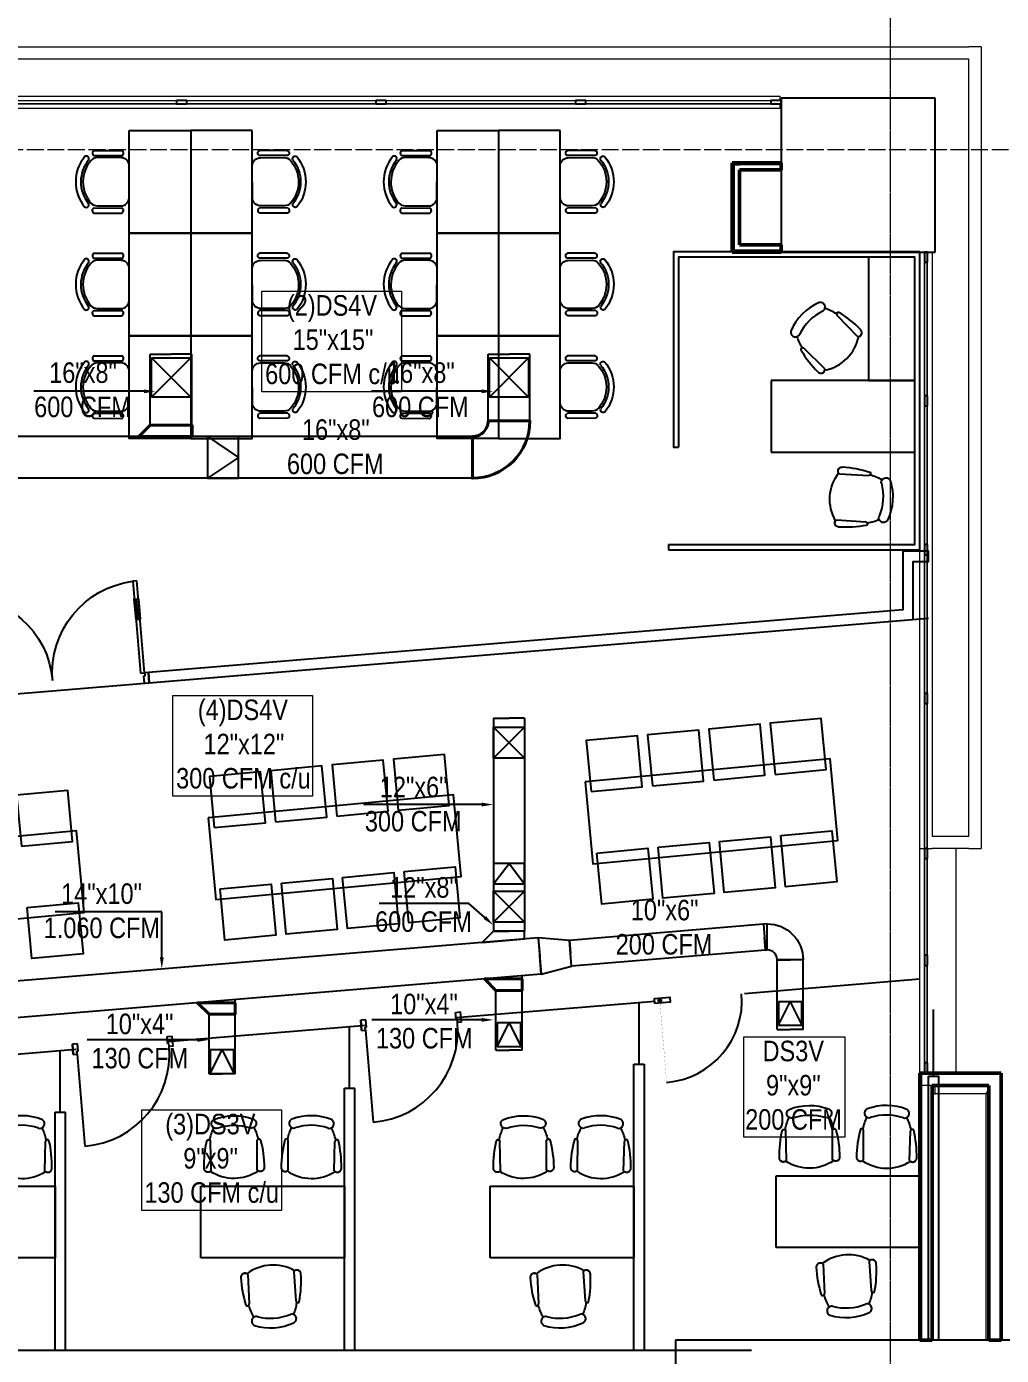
# Model space of a CAD drawing. Header units: inches. Extents: x -3 to 209, y -384 to 20.
# Drawn here: x 178.56 to 188.06, y -85.24 to -72.29 of the extents above; entities that cross this region are included whole.
import ezdxf
from ezdxf import colors
from ezdxf.entities.mleader import LeaderData, LeaderLine
from ezdxf.math import Vec2, Vec3

# ---------------------------------------------------------------- set-up
doc = ezdxf.new("R2010")
doc.units = ezdxf.units.IN
doc.header["$MEASUREMENT"] = 0
for name, pattern in [('Grid Line', [0.022225, 0.0127, -0.003175, 0.003175, -0.003175]), ('Grid Line 1_2_', [0.022225, 0.0127, -0.003175, 0.003175, -0.003175]), ('HIDDEN2', [0.1875, 0.125, -0.0625])]:
    doc.linetypes.add(name, pattern=pattern)
for name, color, linetype, lineweight in [('A-GLAZ-CURT', 253, 'Continuous', 9), ('A-GLAZ-CWMG', 253, 'Continuous', 9), ('A-WALL-PATT', 253, 'Continuous', 50), ('HVAC -Textos Suministro', 7, 'Continuous', 9), ('HVAC Suministro', 5, 'Continuous', 40), ('S-BEAM', 253, 'Continuous', 13), ('S-COLS', 6, 'Continuous', 13), ('S-GRID', 253, 'Continuous', 9)]:
    doc.layers.add(name, color=color, linetype=linetype, lineweight=lineweight)
for name, color, linetype in [('A-WALL', 253, 'Continuous'), ('BASE PLAN$0$9 July 2012 10F STREAM ECOM$0$FLOOR LAYOUT 14 Oct (x-ref)$0$20F-032408$0$XDOOR', 253, 'Continuous'), ('BASE PLAN$0$FLOOR LAYOUT 14 Oct (x-ref)$0$20F-032408$0$XDOOR', 253, 'Continuous'), ('BASE PLAN$0$NBS-DARK', 253, 'Continuous'), ('BASE PLAN$0$NBS-HEAVY', 253, 'Continuous'), ('BASE PLAN$0$NBS-SHADE2', 253, 'Continuous'), ('BASE PLAN$0$NDS-DOORS', 253, 'Continuous'), ('BASE PLAN$0$WALL', 253, 'Continuous'), ('hidden line ko ito', 253, 'Continuous'), ('HVAC-Rejillas', 2, 'HIDDEN2'), ('HVAC-Suministro', 170, 'Continuous'), ('NFF-FURN', 253, 'Continuous'), ('NFF-LIGHT', 253, 'Continuous')]:
    doc.layers.add(name, color=color, linetype=linetype)
doc.styles.add('Arial Narrow', font='ARIALN.TTF', dxfattribs={"height": 0.00295})
doc.styles.get("Standard").update_dxf_attribs({"font": 'arial.ttf'})

# ---------------------------------------------------------------- blocks, each defined once
blk = doc.blocks.new('DS3')
at = {"linetype": 'ByBlock', "lineweight": -2, "ltscale": 25}
for p, q in [((-0.0127, 0.0127), (0, -0.0127)), ((-0.0127, -0.0127), (-0.0127, 0.0127)), ((-0.0127, 0.0127), (0.0127, 0.0127)), ((0, -0.0127), (0.0127, 0.0127)), ((0.0127, 0.0127), (0.0127, -0.0127)), ((0.0127, -0.0127), (-0.0127, -0.0127))]:
    blk.add_line(p, q, dxfattribs=at)
blk = doc.blocks.new('ds')
at = {"linetype": 'ByBlock', "lineweight": -2}
for p, q in [((-0.0127, -0.0127), (0.0127, 0.0127)), ((-0.0127, 0.0127), (0.0127, -0.0127)), ((-0.0127, -0.0127), (-0.0127, 0.0127)), ((-0.0127, 0.0127), (0.0127, 0.0127)), ((0.0127, 0.0127), (0.0127, -0.0127)), ((0.0127, -0.0127), (-0.0127, -0.0127))]:
    blk.add_line(p, q, dxfattribs=at)
blk = doc.blocks.new('*U71')
blk.add_lwpolyline([(-0.13, -0.0566), (-0.13, 0), (0, 0), (0.0566, -0.0566), (-0.13, -0.0566)])
blk = doc.blocks.new('*U74')
blk.add_lwpolyline([(-0.208, -0.0566), (-0.208, 0), (0, 0), (0.0566, -0.0566), (-0.208, -0.0566)])
blk = doc.blocks.new('guest')
at = {"layer": 'NFF-FURN', "linetype": 'ByBlock', "lineweight": -2, "extrusion": (0, 0, -1)}
for points in [[(-84, 299, -0.198888), (-58, 285, -0.347278), (-55, 237)], [(-84, 299, -0.198158), (-58, 285, -0.414966), (-61, 230), (-65, 228)], [(-357, 282, -0.062864), (-84, 299)], [(-357, 282, -0.062864), (-84, 299)], [(-349, 249), (-356, 251), (-361, 256, -0.415881), (-360, 280), (-357, 282)], [(-364, 259, -0.335448), (-360, 280), (-357, 282)], [(-481, 226, -0.084773), (-364, 259)], [(-55, 237, -0.300719), (-85, -228)], [(-561, 230), (-557, 237), (-551, 243, -0.415301), (-488, 239, -0.275335), (-480, 194)], [(-501, -128, -0.163773), (-480, 194)], [(-561, 230), (-557, 237), (-551, 243, -0.415301), (-488, 239), (-484, 233), (-481, 226)], [(-587, -154, -0.190618), (-561, 230)], [(-587, -154, -0.190618), (-561, 230)], [(-501, -128, -0.260185), (-516, -170, -0.41472), (-580, -166), (-584, -160), (-587, -154)], [(-85, -228, -0.360765), (-93, -277, -0.197378), (-121, -287)], [(-92, -219), (-89, -222, -0.414852), (-93, -277, -0.197378), (-121, -287)], [(-121, -287, -0.062793), (-390, -237)], [(-121, -287, -0.062793), (-390, -237)], [(-390, -237), (-392, -234, -0.415432), (-390, -210), (-384, -206), (-378, -205)], [(-390, -237), (-392, -234, -0.379395), (-392, -211)], [(-392, -211, -0.064311), (-508, -161)], [(-508, -161), (-512, -166), (-516, -170, -0.41472), (-580, -166), (-584, -160), (-587, -154)]]:
    blk.add_lwpolyline(points, format="xyb", dxfattribs=at)
for points in [[(-65, 228), (-349, 249)], [(-92, -219), (-378, -205)]]:
    blk.add_lwpolyline(points, dxfattribs=at)
blk = doc.blocks.new('train')
at = {"layer": 'NFF-FURN', "linetype": 'ByBlock', "lineweight": -2, "extrusion": (0, 0, -1)}
for points in [[(268486, 98261), (268486, 98961)], [(268486, 98961), (267086, 98961)], [(267086, 98961), (267086, 98261)], [(267086, 98261), (268486, 98261)]]:
    blk.add_lwpolyline(points, dxfattribs=at)
at = {"layer": 'NFF-FURN', "linetype": 'ByBlock', "lineweight": -2, "xscale": -1, "rotation": 274.4014535705078}
blk.add_blockref('guest', (-268159, 99035), dxfattribs=at)
at = {"layer": 'NFF-FURN', "linetype": 'ByBlock', "lineweight": -2}
for p, rotation in [((-267412, 99035), 85.59854642949219), ((-267809, 98191), 270)]:
    blk.add_blockref('guest', p, dxfattribs=dict(at, rotation=rotation))
blk = doc.blocks.new('om 3')
at = {"layer": 'NFF-FURN', "linetype": 'ByBlock', "lineweight": -2, "extrusion": (0, 0, -1)}
for points in [[(381651, 105825), (381651, 104625)], [(381543, 105052), (381345, 105258)], [(381361, 105287), (381361, 105287)], [(381206, 105300), (381206, 105300)], [(381169, 105382), (381169, 105382)], [(381576, 105118), (381576, 105118)], [(381543, 105052), (381543, 105052)], [(380978, 105072), (380978, 105072)], [(380896, 105109), (380896, 105109)], [(381226, 104737), (381022, 104937)], [(380992, 104921), (380992, 104921)], [(381651, 104625), (382101, 104625)], [(382101, 104625), (380701, 104625)], [(381226, 104737), (381226, 104737)], [(381159, 104705), (381159, 104705)], [(380701, 104625), (380701, 103925)], [(380701, 103925), (382101, 103925)], [(381665, 103731), (381665, 103731)], [(381367, 103713), (381653, 103699)], [(381396, 103781), (381396, 103781)], [(381367, 103713), (381367, 103713)], [(381862, 103648), (381862, 103648)], [(381776, 103623), (381776, 103623)], [(381836, 103264), (381836, 103264)], [(381755, 103301), (381755, 103301)], [(381632, 103212), (381632, 103212)], [(381340, 103266), (381624, 103245)], [(381359, 103196), (381359, 103196)], [(381340, 103266), (381340, 103266)]]:
    blk.add_lwpolyline(points, dxfattribs=at)
for points in [[(381576, 105118, 0.062793), (381361, 105287)], [(381576, 105118, 0.062793), (381361, 105287)], [(381361, 105287), (381358, 105287, 0.379395), (381340, 105272)], [(381361, 105287), (381358, 105287, 0.415432), (381340, 105270), (381341, 105263), (381345, 105258)], [(381340, 105272, 0.064311), (381226, 105326)], [(381226, 105326), (381227, 105332), (381228, 105338, 0.41472), (381182, 105384), (381175, 105383), (381169, 105382)], [(381206, 105300, 0.260185), (381228, 105338, 0.41472), (381182, 105384), (381175, 105383), (381169, 105382)], [(381206, 105300, 0.163773), (380978, 105072)], [(381169, 105382, 0.190618), (380896, 105109)], [(381169, 105382, 0.190618), (380896, 105109)], [(381555, 105052, 0.360765), (381587, 105091, 0.197378), (381576, 105118)], [(381543, 105052), (381548, 105052, 0.414852), (381587, 105091, 0.197378), (381576, 105118)], [(381225, 104723, 0.300719), (381555, 105052)], [(380953, 105051, 0.084773), (381005, 104941)], [(380896, 105109), (380894, 105101), (380894, 105093, 0.415301), (380938, 105048, 0.275335), (380978, 105072)], [(380896, 105109), (380894, 105101), (380894, 105093, 0.415301), (380938, 105048), (380945, 105049), (380953, 105051)], [(380992, 104921, 0.062864), (381159, 104705)], [(380992, 104921, 0.062864), (381159, 104705)], [(381022, 104937), (381016, 104940), (381009, 104942, 0.415881), (380992, 104924), (380992, 104921)], [(381005, 104941, 0.335448), (380992, 104924), (380992, 104921)], [(381159, 104705, 0.198158), (381187, 104694, 0.414966), (381226, 104732), (381226, 104737)], [(381159, 104705, 0.198888), (381187, 104694, 0.347278), (381225, 104723)], [(381667, 103705, -0.064311), (381783, 103655)], [(381665, 103731), (381667, 103729, -0.379395), (381667, 103705)], [(381665, 103731), (381667, 103729, -0.415432), (381665, 103704), (381659, 103700), (381653, 103699)], [(381396, 103781, -0.062793), (381665, 103731)], [(381396, 103781, -0.062793), (381665, 103731)], [(381360, 103722, -0.360765), (381368, 103771, -0.197378), (381396, 103781)], [(381367, 103713), (381364, 103716, -0.414852), (381368, 103771, -0.197378), (381396, 103781)], [(381330, 103257, -0.300719), (381360, 103722)], [(381862, 103648, -0.190618), (381836, 103264)], [(381862, 103648, -0.190618), (381836, 103264)], [(381783, 103655), (381787, 103660), (381791, 103664, -0.41472), (381855, 103660), (381859, 103654), (381862, 103648)], [(381776, 103623, -0.260185), (381791, 103664, -0.41472), (381855, 103660), (381859, 103654), (381862, 103648)], [(381776, 103623, -0.163773), (381755, 103301)], [(381836, 103264), (381832, 103257), (381826, 103251, -0.415301), (381763, 103255, -0.275335), (381755, 103301)], [(381836, 103264), (381832, 103257), (381826, 103251, -0.415301), (381763, 103255), (381759, 103261), (381756, 103268)], [(381756, 103268, -0.084773), (381639, 103235)], [(381639, 103235, -0.335448), (381635, 103214), (381632, 103212)], [(381624, 103245), (381631, 103243), (381636, 103239, -0.415881), (381635, 103214), (381632, 103212)], [(381632, 103212, -0.062864), (381359, 103196)], [(381632, 103212, -0.062864), (381359, 103196)], [(381359, 103196, -0.198158), (381333, 103209, -0.414966), (381336, 103264), (381340, 103266)], [(381359, 103196, -0.198888), (381333, 103209, -0.347278), (381330, 103257)]]:
    blk.add_lwpolyline(points, format="xyb", dxfattribs=at)
at = {"layer": 'NFF-LIGHT', "linetype": 'ByBlock', "lineweight": -2}
for q in [(-382101, 103025), (-379701, 102975)]:
    blk.add_line((-379701, 103025), q, dxfattribs=at)
for points in [[(-379701, 102975), (-382151, 102975), (-382151, 105876), (-379751, 105876), (-379751, 103975), (-379801, 103975)], [(-379701, 103025), (-382101, 103025), (-382101, 105826), (-379801, 105826), (-379801, 103975)]]:
    blk.add_lwpolyline(points, dxfattribs=at)
blk = doc.blocks.new('BASE PLAN$0$Z$W@#701B5C3E')
at = {"layer": 'BASE PLAN$0$9 July 2012 10F STREAM ECOM$0$FLOOR LAYOUT 14 Oct (x-ref)$0$20F-032408$0$XDOOR', "linetype": 'ByBlock', "lineweight": -2}
blk.add_line((1700, 110), (1700, 10), dxfattribs=at)
at = {"layer": 'BASE PLAN$0$FLOOR LAYOUT 14 Oct (x-ref)$0$20F-032408$0$XDOOR', "linetype": 'ByBlock', "lineweight": -2}
for p, q in [((-138, 108), (-139, 1008)), ((-139, 1008), (-99, 1008)), ((-99, 1008), (-98, 108)), ((1661, 1010), (1621, 1010)), ((1621, 1010), (1621, 835)), ((1661, 835), (1661, 1010)), ((-99, 833), (-139, 833)), ((-119, 633), (-119, 833)), ((1661, 835), (1621, 835)), ((1661, 835), (1621, 835)), ((1641, 635), (1641, 835)), ((1641, 635), (1641, 835)), ((-99, 633), (-139, 633)), ((1661, 635), (1621, 635)), ((1621, 635), (1622, 110)), ((1661, 635), (1621, 635)), ((1662, 110), (1661, 635)), ((-176, 108), (-138, 108)), ((-176, 8), (-176, 108)), ((-126, 8), (-176, 8)), ((-138, 118), (-138, 78)), ((-98, 108), (-138, 108)), ((-138, 78), (-126, 78)), ((-126, 78), (-126, 8)), ((1622, 110), (1662, 110)), ((1662, 80), (1650, 80)), ((1650, 80), (1650, 10)), ((1650, 10), (1700, 10)), ((1662, 120), (1662, 80)), ((1700, 110), (1662, 110))]:
    blk.add_line(p, q, dxfattribs=at)
for points in [[(-99, 633), (-99, 833), (-139, 833), (-139, 633)], [(1661, 635), (1661, 835), (1621, 835), (1621, 635)]]:
    blk.add_lwpolyline(points, close=True, dxfattribs=at)
for points in [[(1621, 835), (1661, 835)], [(1661, 635), (1621, 635)]]:
    blk.add_lwpolyline(points, dxfattribs=at)
for centre, start, end in [((-138, 108), 0.0513, 87.504), ((1662, 110), 92.5987, 180.0513)]:
    blk.add_arc(centre, 900, start, end, dxfattribs=at)
at = {"layer": 'BASE PLAN$0$WALL', "linetype": 'ByBlock', "lineweight": -2}
blk.add_line((-176, 8), (-176, 108), dxfattribs=at)
blk = doc.blocks.new('BASE PLAN$0$D2')
at = {"layer": 'BASE PLAN$0$NDS-DOORS', "linetype": 'ByBlock', "lineweight": -2}
for p, q in [((111584, 175358), (111634, 175362)), ((111590, 175288), (111584, 175358)), ((111643, 175262), (111634, 175362)), ((110711, 175285), (110662, 175281)), ((110670, 175181), (110662, 175281)), ((110670, 175181), (110708, 175185)), ((110705, 175214), (110717, 175215)), ((110708, 175185), (110705, 175214)), ((110708, 175185), (110782, 174288)), ((110717, 175215), (110711, 175285)), ((111602, 175289), (111590, 175288)), ((111605, 175259), (111602, 175289)), ((111643, 175262), (111605, 175259))]:
    blk.add_line(p, q, dxfattribs=at)
blk.add_lwpolyline([(110662, 175281), (110670, 175181)], dxfattribs=at)
blk.add_arc((110708, 175185), 900, 274.7553, 4.7553, dxfattribs=at)
blk = doc.blocks.new('BASE PLAN$0$D9')
at = {"layer": 'BASE PLAN$0$NDS-DOORS', "linetype": 'ByBlock', "lineweight": -2}
for p, q in [((125037, 176286), (124992, 176286)), ((125037, 176286), (124992, 176286)), ((125014, 176309), (125014, 176264)), ((125014, 176309), (125014, 176264))]:
    blk.add_line(p, q, dxfattribs=at)
blk.add_lwpolyline([(124964, 176261), (124964, 176311), (125114, 176311), (125114, 176261)], close=True, dxfattribs=at)
blk.add_lwpolyline([(124964, 176261), (124964, 176311), (125114, 176311), (125114, 176261)], close=True, dxfattribs=at)
at = {"layer": 'BASE PLAN$0$NDS-DOORS', "linetype": 'ByBlock', "lineweight": -2, "const_width": 1}
blk.add_lwpolyline([(125014, 176286), (125014, 175486)], dxfattribs=at)
at = {"layer": 'BASE PLAN$0$NDS-DOORS', "linetype": 'ByBlock', "lineweight": -2}
blk.add_circle((125014, 176286), 12.5, dxfattribs=at)
blk.add_circle((125014, 176286), 12.5, dxfattribs=at)
blk.add_arc((125014, 176286), 800, 270, 0, dxfattribs=at)
blk = doc.blocks.new('A$C3D314434')
at = {"layer": 'hidden line ko ito', "linetype": 'ByBlock', "lineweight": -2}
for p, q in [((-304, 208), (-305, -61)), ((-254, 211), (-255, -65)), ((-234, 177), (-235, -54)), ((235, -56), (236, 176)), ((256, 209), (255, -67)), ((306, 205), (305, -64)), ((-156, -134), (154, -136))]:
    blk.add_line(p, q, dxfattribs=at)
for centre, radius, start, end in [((-223, 284), 25.8, 144.9256, 291.0949), ((0, 0), 386, 50.3827, 129.1845), ((0, 0), 336, 50.2105, 129.3568), ((0, 0), 315, 48.506, 131.0612), ((225, 283), 25.8, 248.4723, 34.6416), ((-279, 198), 27.4, 27.5656, 159.5515), ((-154, 177), 80, 131.0612, 179.7836), ((156, 176), 80, 359.7836, 48.506), ((280, 196), 27.4, 20.0157, 152.0016), ((-279, -52), 27.4, 200.0157, 332.0016), ((-155, -54), 80, 179.7836, 269.7836), ((155, -56), 80, 269.7836, 359.7836), ((279, -54), 27.4, 207.5656, 339.5515)]:
    blk.add_arc(centre, radius, start, end, dxfattribs=at)
blk = doc.blocks.new('surface desk')
at = {"layer": 'hidden line ko ito', "linetype": 'ByBlock', "lineweight": -2}
blk.add_lwpolyline([(1000, 600), (1000, 0), (0, 0), (0, 600)], close=True, dxfattribs=at)
blk.add_blockref('A$C3D314434', (501, 735), dxfattribs=at)

msp = doc.modelspace()

# ---------------------------------------------------------------- linework, layer by layer
at = {"layer": 'A-GLAZ-CURT', "lineweight": 18}
for p, q in [((180.024, -73.018), (178.18, -73.018)), ((180.024, -73.043), (180.024, -73.018)), ((181.967, -73.018), (180.124, -73.018)), ((180.124, -73.018), (180.124, -73.043)), ((181.967, -73.043), (181.967, -73.018)), ((183.911, -73.018), (182.067, -73.018)), ((182.067, -73.018), (182.067, -73.043)), ((183.911, -73.043), (183.911, -73.018)), ((185.815, -73.018), (184.011, -73.018)), ((184.011, -73.018), (184.011, -73.043)), ((185.815, -73.043), (185.815, -73.018)), ((178.18, -73.043), (180.024, -73.043)), ((180.124, -73.043), (181.967, -73.043)), ((182.067, -73.043), (183.911, -73.043)), ((184.011, -73.043), (185.815, -73.043)), ((187.314, -74.591), (187.314, -75.891)), ((187.339, -74.591), (187.314, -74.591)), ((187.339, -75.891), (187.339, -74.591)), ((187.314, -75.891), (187.339, -75.891)), ((187.314, -75.991), (187.314, -77.341)), ((187.339, -75.991), (187.314, -75.991)), ((187.339, -77.341), (187.339, -75.991)), ((187.314, -77.341), (187.339, -77.341)), ((187.314, -77.441), (187.314, -78.791)), ((187.339, -77.441), (187.314, -77.441)), ((187.339, -78.791), (187.339, -77.441)), ((187.314, -78.791), (187.339, -78.791)), ((187.314, -78.891), (187.314, -80.301)), ((187.339, -78.891), (187.314, -78.891)), ((187.339, -80.301), (187.339, -78.891)), ((187.314, -80.301), (187.339, -80.301)), ((187.314, -80.401), (187.314, -81.341)), ((187.339, -80.401), (187.314, -80.401)), ((187.339, -81.341), (187.339, -80.401)), ((187.314, -81.341), (187.339, -81.341)), ((187.314, -81.441), (187.314, -82.391)), ((187.339, -81.441), (187.314, -81.441)), ((187.339, -82.391), (187.339, -81.441)), ((187.314, -82.391), (187.339, -82.391))]:
    msp.add_line(p, q, dxfattribs=at)
at = {"layer": 'A-GLAZ-CWMG'}
for p, q in [((178.18, -73.016), (180.024, -73.016)), ((180.124, -73.016), (181.967, -73.016)), ((182.067, -73.016), (183.911, -73.016)), ((184.011, -73.016), (185.815, -73.016)), ((178.18, -73.046), (180.024, -73.046)), ((180.124, -73.046), (181.967, -73.046)), ((182.067, -73.046), (183.911, -73.046)), ((184.011, -73.046), (185.815, -73.046)), ((187.312, -75.891), (187.312, -74.591)), ((187.342, -75.891), (187.342, -74.591)), ((187.312, -77.341), (187.312, -75.991)), ((187.342, -77.341), (187.342, -75.991)), ((187.312, -78.791), (187.312, -77.441)), ((187.342, -78.791), (187.342, -77.441)), ((187.312, -80.301), (187.312, -78.891)), ((187.342, -80.301), (187.342, -78.891)), ((187.312, -81.341), (187.312, -80.401)), ((187.342, -81.341), (187.342, -80.401)), ((187.312, -82.391), (187.312, -81.441)), ((187.342, -82.391), (187.342, -81.441))]:
    msp.add_line(p, q, dxfattribs=at)
at = {"layer": 'A-GLAZ-CWMG', "lineweight": 25, "extrusion": (0, 0, -1)}
for p, q in [((180.124, -73.016), (180.024, -73.016)), ((180.024, -73.016), (180.024, -73.046)), ((180.124, -73.046), (180.124, -73.016)), ((182.067, -73.016), (181.967, -73.016)), ((181.967, -73.016), (181.967, -73.046)), ((182.067, -73.046), (182.067, -73.016)), ((184.011, -73.016), (183.911, -73.016)), ((183.911, -73.016), (183.911, -73.046)), ((184.011, -73.046), (184.011, -73.016)), ((180.024, -73.046), (180.124, -73.046)), ((181.967, -73.046), (182.067, -73.046)), ((183.911, -73.046), (184.011, -73.046)), ((187.312, -75.891), (187.312, -75.991)), ((187.342, -75.891), (187.312, -75.891)), ((187.312, -75.991), (187.342, -75.991)), ((187.342, -75.991), (187.342, -75.891)), ((187.312, -77.341), (187.312, -77.441)), ((187.342, -77.341), (187.312, -77.341)), ((187.342, -77.441), (187.342, -77.341)), ((187.312, -77.441), (187.342, -77.441)), ((187.312, -78.791), (187.312, -78.891)), ((187.342, -78.791), (187.312, -78.791)), ((187.342, -78.891), (187.342, -78.791)), ((187.312, -78.891), (187.342, -78.891)), ((187.312, -81.341), (187.312, -81.441)), ((187.342, -81.341), (187.312, -81.341)), ((187.342, -81.441), (187.342, -81.341)), ((187.312, -81.441), (187.342, -81.441)), ((187.312, -82.391), (187.312, -82.491)), ((187.342, -82.391), (187.312, -82.391)), ((187.342, -82.491), (187.342, -82.391)), ((187.312, -82.491), (187.342, -82.491))]:
    msp.add_line(p, q, dxfattribs=at)
at = {"layer": 'A-GLAZ-CWMG', "lineweight": 25}
for p, q in [((185.915, -73.016), (185.815, -73.016)), ((185.815, -73.016), (185.815, -73.046)), ((185.915, -73.046), (185.915, -73.016)), ((185.815, -73.046), (185.915, -73.046)), ((187.312, -74.491), (187.312, -74.591)), ((187.342, -74.491), (187.312, -74.491)), ((187.342, -74.591), (187.342, -74.491)), ((187.312, -74.591), (187.342, -74.591)), ((187.312, -80.301), (187.312, -80.401)), ((187.342, -80.301), (187.312, -80.301)), ((187.342, -80.401), (187.342, -80.301)), ((187.312, -80.401), (187.342, -80.401))]:
    msp.add_line(p, q, dxfattribs=at)
at = {"layer": 'A-WALL', "lineweight": 9}
for p, q in [((170.404, -72.492), (187.744, -72.492)), ((187.864, -72.492), (187.744, -72.492)), ((187.864, -72.492), (187.864, -80.301)), ((187.744, -72.612), (170.524, -72.612)), ((187.744, -80.181), (187.744, -72.612)), ((170.524, -72.971), (185.905, -72.971)), ((185.905, -73.016), (185.905, -72.971)), ((185.905, -73.091), (177.08, -73.091)), ((185.905, -73.091), (185.905, -73.046)), ((187.267, -80.301), (187.267, -74.491)), ((187.387, -74.491), (187.387, -80.181)), ((187.387, -80.181), (187.744, -80.181)), ((187.267, -80.301), (187.312, -80.301)), ((187.267, -82.491), (187.267, -80.301)), ((187.342, -80.301), (187.387, -80.301)), ((187.744, -80.301), (187.387, -80.301)), ((187.617, -80.301), (187.617, -82.491)), ((187.744, -80.301), (187.864, -80.301))]:
    msp.add_line(p, q, dxfattribs=at)
at = {"layer": 'A-WALL', "lineweight": 50}
for p, q in [((185.44, -73.621), (185.44, -74.421)), ((185.46, -73.621), (185.44, -73.621)), ((185.51, -73.621), (185.46, -73.621)), ((185.915, -73.621), (185.51, -73.621)), ((185.915, -73.691), (185.915, -73.621)), ((185.51, -74.421), (185.51, -73.691)), ((185.51, -73.691), (185.915, -73.691)), ((185.44, -74.421), (185.44, -74.471)), ((185.915, -74.421), (185.51, -74.421)), ((185.915, -74.491), (185.915, -74.421)), ((185.44, -74.471), (185.44, -74.491)), ((185.44, -74.491), (185.915, -74.491)), ((187.287, -82.491), (187.267, -82.491)), ((187.267, -82.491), (187.267, -82.611)), ((187.287, -82.491), (187.267, -82.491)), ((188.06, -82.491), (187.287, -82.491)), ((188.06, -82.611), (188.06, -82.491)), ((187.267, -82.611), (187.267, -85.091)), ((187.387, -82.611), (187.94, -82.611)), ((187.387, -85.091), (187.387, -82.611)), ((187.94, -82.611), (187.94, -85.091)), ((188.06, -85.091), (188.06, -82.611)), ((187.267, -85.091), (187.387, -85.091)), ((187.94, -85.091), (188.06, -85.091))]:
    msp.add_line(p, q, dxfattribs=at)
at = {"layer": 'A-WALL', "lineweight": 18}
for p, q in [((185.46, -74.421), (185.46, -73.641)), ((185.46, -73.641), (185.51, -73.641)), ((185.915, -73.641), (185.51, -73.641)), ((185.46, -74.471), (185.46, -74.421)), ((185.46, -74.471), (185.915, -74.471)), ((187.267, -82.491), (187.267, -82.611)), ((187.287, -82.611), (187.287, -82.491)), ((187.287, -85.091), (187.287, -82.611)), ((187.387, -82.611), (187.287, -82.611))]:
    msp.add_line(p, q, dxfattribs=at)
at = {"layer": 'A-WALL-PATT', "linetype": 'Continuous', "lineweight": 9}
msp.add_line((187.274, -83.824), (187.267, -83.836), dxfattribs=at)
at = {"layer": 'BASE PLAN$0$NBS-DARK'}
for points in [[(185.557, -81.715), (187.267, -81.573)], [(182.747, -81.949), (184.684, -81.788)], [(184.531, -82.403), (184.531, -81.8)], [(187.401, -82.521), (187.401, -81.871)], [(179.937, -82.183), (181.874, -82.022)], [(181.711, -82.637), (181.711, -82.035)], [(177.108, -82.418), (179.045, -82.257)], [(178.892, -82.872), (178.892, -82.27)]]:
    msp.add_lwpolyline(points, dxfattribs=at)
at = {"layer": 'BASE PLAN$0$NBS-HEAVY'}
for p, q in [((179.759, -78.688), (187.351, -78.057)), ((179.751, -78.589), (179.759, -78.688)), ((184.481, -82.403), (184.581, -82.403)), ((184.481, -85.191), (184.481, -82.403)), ((184.581, -82.403), (184.581, -85.191)), ((187.351, -82.521), (187.451, -82.521)), ((187.351, -85.091), (187.351, -82.521)), ((187.451, -85.091), (187.451, -82.521)), ((181.661, -82.637), (181.761, -82.637)), ((181.661, -85.191), (181.661, -82.637)), ((181.761, -85.191), (181.761, -82.637)), ((178.842, -85.191), (178.842, -82.872)), ((178.842, -82.872), (178.942, -82.872)), ((178.942, -85.191), (178.942, -82.872)), ((168.525, -85.191), (185.628, -85.191))]:
    msp.add_line(p, q, dxfattribs=at)
for points in [[(187.201, -78.069), (187.201, -77.506), (187.351, -77.506), (187.351, -77.406), (187.101, -77.406), (187.101, -77.977), (179.751, -78.589)], [(187.101, -77.406), (187.101, -77.506)]]:
    msp.add_lwpolyline(points, dxfattribs=at)
at = {"layer": 'BASE PLAN$0$NBS-SHADE2'}
msp.add_line((168.594, -79.617), (187.351, -78.057), dxfattribs=at)
at = {"layer": 'HVAC -Textos Suministro'}
for points in [[(182.217, -75.853), (180.857, -75.853), (180.857, -74.873), (182.217, -74.873)], [(181.349, -79.793), (179.989, -79.793), (179.989, -78.812), (181.349, -78.812)], [(186.536, -83.116), (185.552, -83.116), (185.552, -82.136), (186.536, -82.136)], [(181.047, -83.829), (179.687, -83.829), (179.687, -82.848), (181.047, -82.848)]]:
    msp.add_lwpolyline(points, close=True, dxfattribs=at)
at = {"layer": 'HVAC Suministro'}
msp.add_lwpolyline([(182.908, -76.289), (182.908, -76.695, 0.414214), (183.467, -76.137), (183.061, -76.137, -0.414214)], format="xyb", close=True, dxfattribs=at)
at = {"layer": 'HVAC-Suministro'}
for p, q in [((179.769, -76.178), (179.769, -75.487)), ((179.769, -75.487), (179.972, -75.487)), ((180.175, -75.487), (179.972, -75.487)), ((180.175, -76.178), (180.175, -75.487)), ((183.061, -76.136), (183.061, -75.487)), ((183.061, -75.487), (183.264, -75.487)), ((183.467, -75.487), (183.264, -75.487)), ((183.467, -76.137), (183.467, -75.487)), ((179.769, -76.178), (179.972, -76.178)), ((180.175, -76.178), (179.972, -76.178)), ((183.061, -76.136), (183.264, -76.137)), ((183.467, -76.137), (183.264, -76.137)), ((182.908, -76.289), (175.782, -76.289)), ((182.908, -76.289), (182.908, -76.492)), ((182.908, -76.695), (182.908, -76.492)), ((182.908, -76.695), (175.782, -76.695)), ((183.112, -79.031), (183.264, -79.031)), ((183.112, -79.031), (183.112, -81.106)), ((183.416, -79.031), (183.264, -79.031)), ((183.416, -79.031), (183.416, -81.106)), ((185.743, -81.04), (183.852, -81.197)), ((185.743, -81.04), (185.753, -81.166)), ((183.549, -81.171), (178.059, -81.628)), ((183.112, -81.106), (183.264, -81.106)), ((183.416, -81.106), (183.264, -81.106)), ((183.549, -81.171), (183.564, -81.348)), ((185.764, -81.293), (185.753, -81.166)), ((183.852, -81.197), (183.862, -81.324)), ((185.764, -81.293), (183.873, -81.45)), ((183.579, -81.526), (183.564, -81.348)), ((183.873, -81.45), (183.862, -81.324)), ((185.876, -82.067), (185.876, -81.386)), ((185.876, -81.386), (186.003, -81.386)), ((186.13, -81.386), (186.003, -81.386)), ((186.13, -82.067), (186.13, -81.386)), ((183.579, -81.526), (178.089, -81.982)), ((183.137, -82.266), (183.137, -81.684)), ((183.137, -81.684), (183.264, -81.684)), ((183.391, -81.684), (183.264, -81.684)), ((183.391, -82.266), (183.391, -81.684)), ((180.341, -82.499), (180.341, -81.917)), ((180.341, -81.917), (180.468, -81.917)), ((180.595, -81.917), (180.468, -81.917)), ((180.595, -82.499), (180.595, -81.917)), ((185.876, -82.067), (186.003, -82.067)), ((186.13, -82.067), (186.003, -82.067)), ((183.137, -82.266), (183.264, -82.266)), ((183.391, -82.266), (183.264, -82.266)), ((180.341, -82.499), (180.468, -82.499)), ((180.595, -82.499), (180.468, -82.499))]:
    msp.add_line(p, q, dxfattribs=at)
for points in [[(180.327, -76.289), (180.327, -76.695), (180.627, -76.695), (180.627, -76.289), (180.327, -76.289), (180.627, -76.492), (180.327, -76.695)], [(183.112, -80.647), (183.416, -80.647), (183.416, -80.447), (183.112, -80.447), (183.112, -80.647), (183.264, -80.447), (183.416, -80.647)]]:
    msp.add_lwpolyline(points, dxfattribs=at)
for points in [[(185.781, -81.037), (185.743, -81.04), (185.764, -81.293), (185.781, -81.291)], [(183.112, -81.106), (183.001, -81.217), (183.416, -81.182), (183.416, -81.106)], [(183.852, -81.197), (183.549, -81.171), (183.579, -81.526), (183.873, -81.45)]]:
    msp.add_lwpolyline(points, close=True, dxfattribs=at)
msp.add_lwpolyline([(185.781, -81.291), (185.781, -81.037, -0.414214), (186.13, -81.386), (185.876, -81.386, 0.414214)], format="xyb", close=True, dxfattribs=at)
for centre, end in [((183.217, -81.556), 4.7752), ((180.421, -81.788), 4.7755)]:
    msp.add_arc(centre, 0.175, 354.1547, end, dxfattribs=at)
at = {"layer": 'NFF-FURN'}
for points in [[(185.259, -79.636), (185.756, -79.589), (185.71, -79.092), (185.212, -79.138), (185.259, -79.636)], [(185.856, -79.58), (186.354, -79.533), (186.307, -79.035), (185.809, -79.082), (185.856, -79.58)], [(184.064, -79.748), (184.562, -79.702), (184.515, -79.204), (184.017, -79.251), (184.064, -79.748)], [(184.064, -79.748), (184.562, -79.702), (184.515, -79.204), (184.017, -79.251), (184.064, -79.748)], [(184.661, -79.692), (185.159, -79.645), (185.112, -79.148), (184.614, -79.194), (184.661, -79.692)], [(181.587, -79.986), (182.085, -79.939), (182.038, -79.442), (181.54, -79.488), (181.587, -79.986)], [(182.185, -79.93), (182.682, -79.883), (182.636, -79.386), (182.138, -79.432), (182.185, -79.93)], [(184.005, -79.654), (184.08, -80.45), (186.469, -80.225), (186.394, -79.429), (184.005, -79.654)], [(180.392, -80.099), (180.89, -80.052), (180.843, -79.554), (180.346, -79.601), (180.392, -80.099)], [(180.99, -80.042), (181.488, -79.996), (181.441, -79.498), (180.943, -79.545), (180.99, -80.042)], [(178.513, -80.28), (179.011, -80.233), (178.964, -79.736), (178.466, -79.782), (178.513, -80.28)], [(180.333, -80.004), (180.408, -80.8), (182.798, -80.576), (182.723, -79.779), (180.333, -80.004)], [(176.662, -80.354), (176.737, -81.15), (179.126, -80.926), (179.051, -80.129), (176.662, -80.354)], [(185.912, -80.177), (186.41, -80.131), (186.457, -80.628), (185.959, -80.675), (185.912, -80.177)], [(184.717, -80.29), (185.215, -80.243), (185.262, -80.741), (184.764, -80.787), (184.717, -80.29)], [(185.315, -80.233), (185.813, -80.187), (185.859, -80.685), (185.362, -80.731), (185.315, -80.233)], [(184.12, -80.346), (184.618, -80.299), (184.665, -80.797), (184.167, -80.844), (184.12, -80.346)], [(182.241, -80.527), (182.739, -80.481), (182.785, -80.978), (182.288, -81.025), (182.241, -80.527)], [(180.449, -80.696), (180.946, -80.649), (180.993, -81.147), (180.495, -81.194), (180.449, -80.696)], [(181.046, -80.64), (181.544, -80.593), (181.591, -81.091), (181.093, -81.138), (181.046, -80.64)], [(181.643, -80.584), (182.141, -80.537), (182.188, -81.035), (181.69, -81.081), (181.643, -80.584)], [(178.569, -80.878), (179.067, -80.831), (179.114, -81.329), (178.616, -81.375), (178.569, -80.878)]]:
    msp.add_lwpolyline(points, dxfattribs=at)
at = {"layer": 'S-BEAM', "lineweight": 18}
for p, q in [((187.387, -82.691), (187.416, -82.691)), ((187.416, -82.691), (187.416, -82.611)), ((187.911, -82.691), (187.416, -82.691)), ((187.94, -82.647), (187.911, -82.691)), ((187.911, -82.691), (187.911, -85.091))]:
    msp.add_line(p, q, dxfattribs=at)
at = {"layer": 'S-COLS', "lineweight": 25}
for p, q in [((187.416, -72.991), (185.916, -72.991)), ((185.916, -72.991), (185.916, -74.491)), ((187.416, -74.491), (187.416, -72.991)), ((185.916, -74.491), (187.416, -74.491)), ((188.485, -85.091), (184.885, -85.091)), ((184.885, -85.091), (184.885, -85.891))]:
    msp.add_line(p, q, dxfattribs=at)
at = {"layer": 'S-GRID', "linetype": 'Grid Line 1_2_'}
for p, q in [((186.977, -65.513), (186.977, -119.259)), ((186.977, -65.513), (186.977, -119.259)), ((118.631, -73.491), (201.813, -73.491)), ((118.631, -73.491), (201.813, -73.491))]:
    msp.add_line(p, q, dxfattribs=at)
at = {"layer": 'S-GRID', "linetype": 'Grid Line'}
for p, q in [((186.977, -70.408), (186.977, -112.801)), ((117.624, -73.491), (202.77, -73.491)), ((123.567, -73.491), (190.878, -73.491))]:
    msp.add_line(p, q, dxfattribs=at)

# ---------------------------------------------------------------- block references
at = {"layer": 'BASE PLAN$0$NDS-DOORS', "zscale": 0.0009999999999852297}
for name, p, xscale, yscale, rotation in [('BASE PLAN$0$Z$W@#701B5C3E', (179.584, -78.711), -0.0009999999999852304, 0.0009999999999852304, 4.806650503299696), ('BASE PLAN$0$D9', (74.764, -267.827), 0.0009999999999852297, 0.0009999999999852297, 4.755280083478661)]:
    msp.add_blockref(name, p, dxfattribs=dict(at, xscale=xscale, yscale=yscale, rotation=rotation))
at = {"layer": 'BASE PLAN$0$NDS-DOORS', "xscale": 0.0009999999999852297, "yscale": 0.0009999999999852297, "zscale": 0.0009999999999852297}
for p in [(71.158, -257.257), (68.348, -257.491)]:
    msp.add_blockref('BASE PLAN$0$D2', p, dxfattribs=at)
at = {"layer": 'HVAC Suministro', "yscale": 1.953866694221574, "zscale": 1.953866694221574}
for name, p, xscale, rotation in [('*U74', (179.769, -76.178), -1.953866694221574, 1.681918604390376e-08), ('*U71', (183.137, -81.684), 1.953866694221574, 179.9999999831809), ('*U71', (180.341, -81.917), 1.953866694221574, 179.9999999831809)]:
    msp.add_blockref(name, p, dxfattribs=dict(at, xscale=xscale, rotation=rotation))
at = {"layer": 'HVAC-Rejillas', "rotation": 180}
for name, p, xscale, yscale, zscale in [('ds', (179.972, -75.713), 15, 15, 12), ('ds', (183.264, -75.713), 15, 15, 12), ('ds', (183.264, -79.271), 12, 12, 12), ('ds', (183.264, -80.869), 12, 12, 12), ('DS3', (186.003, -81.909), -9, 9, 9), ('DS3', (183.264, -82.116), -9, 9, 9), ('DS3', (180.468, -82.379), -9, 9, 9)]:
    msp.add_blockref(name, p, dxfattribs=dict(at, xscale=xscale, yscale=yscale, zscale=zscale))
at = {"layer": 'NFF-FURN'}
for p, xscale, yscale, zscale, rotation in [((180.163, -74.308), 0.0009999999999852306, 0.0009999999999852306, 0.0009999999999852306, 90), ((180.163, -74.308), -0.0009999999999852297, 0.0009999999999852297, 0.0009999999999852297, 270), ((183.163, -74.308), 0.0009999999999852306, 0.0009999999999852306, 0.0009999999999852306, 90), ((183.163, -74.308), -0.0009999999999852297, 0.0009999999999852297, 0.0009999999999852297, 270), ((180.163, -75.308), 0.0009999999999852306, 0.0009999999999852306, 0.0009999999999852306, 90), ((180.163, -75.308), -0.0009999999999852297, 0.0009999999999852297, 0.0009999999999852297, 270), ((183.163, -75.308), 0.0009999999999852306, 0.0009999999999852306, 0.0009999999999852306, 90), ((183.163, -75.308), -0.0009999999999852297, 0.0009999999999852297, 0.0009999999999852297, 270), ((180.163, -76.308), 0.0009999999999852306, 0.0009999999999852306, 0.0009999999999852306, 90), ((180.163, -76.308), -0.0009999999999852297, 0.0009999999999852297, 0.0009999999999852297, 270), ((183.163, -76.308), 0.0009999999999852306, 0.0009999999999852306, 0.0009999999999852306, 90), ((183.163, -76.308), -0.0009999999999852297, 0.0009999999999852297, 0.0009999999999852297, 270)]:
    msp.add_blockref('surface desk', p, dxfattribs=dict(at, xscale=xscale, yscale=yscale, zscale=zscale, rotation=rotation))
at = {"layer": 'NFF-FURN', "xscale": 0.0009999999999852297, "yscale": 0.0009999999999852297, "zscale": 0.0009999999999852297}
for p in [(454.353, -182.452), (445.927, -182.552), (448.747, -182.552), (451.567, -182.552)]:
    msp.add_blockref('train', p, dxfattribs=at)
at = {"layer": 'NFF-LIGHT', "xscale": -0.0009999999999852297, "yscale": 0.0009999999999852297, "zscale": 0.0009999999999852297}
msp.add_blockref('om 3', (-194.884, -180.366), dxfattribs=at)

# ---------------------------------------------------------------- texts
at = {"layer": 'HVAC -Textos Suministro', "char_height": 0.2, "attachment_point": 1, "style": 'Arial Narrow'}
for s, insert, width in [('\\pi0.401;(2)DS4V\\P\\pi0.45666;15"x15"\\P\\pi0.18913;600 CFM c/u', (180.699, -74.911), 1.66489), ('\\pi0.70163;16"x8" \\P\\pi0.55531;600 CFM', (178.082, -75.566), 2.02741), ('\\pi0.70163;16"x8" \\P\\pi0.55531;600 CFM', (181.374, -75.566), 2.02741), ('\\pi0.70163;16"x8" \\P\\pi0.55531;600 CFM', (180.545, -76.121), 2.02741), ('\\pi0.401;(4)DS4V\\P\\pi0.45666;12"x12"\\P\\pi0.18961;300 CFM c/u', (179.831, -78.851), 1.66489), ('\\pi0.70163;12"x6" \\P\\pi0.55579;300 CFM', (181.304, -79.603), 2.02741), ('\\pi0.45327;14"x10" \\P\\pi0.28328;1.060 CFM', (178.447, -80.642), 1.6581), ('\\pi0.70163;12"x8" \\P\\pi0.55531;600 CFM', (181.404, -80.581), 2.02741), ('\\pi0.70163;10"x6" \\P\\pi0.55443;200 CFM', (183.749, -80.802), 2.02741), ('\\pi0.70163;10"x4" \\P\\pi0.5635;130 CFM', (181.404, -81.717), 2.02741), ('\\pi0.70163;10"x4" \\P\\pi0.5635;130 CFM', (178.633, -81.911), 2.02741), ('\\pi0.52763;DS3V\\P\\pi0.56133;9"x9"\\P\\pi0.35812;200 CFM', (185.207, -82.175), 1.6348), ('\\pi0.38596;(3)DS3V\\P\\pi0.56133;9"x9"\\P\\pi0.18227;130 CFM c/u', (179.529, -82.887), 1.6348)]:
    msp.add_mtext(s, dxfattribs=dict(at, insert=insert, width=width))

# ---------------------------------------------------------------- leaders
at = {"layer": 'HVAC -Textos Suministro'}
ml = msp.add_multileader_mtext('Standard', dxfattribs=at)
ml.set_content('', color=256)
ml.set_leader_properties()
ml.build(insert=Vec2(0, 0))
ml.multileader.update_dxf_attribs({"dogleg_length": 0.36, "arrow_head_size": 0.113})
ctx = ml.context
ctx.base_point, ctx.char_height, ctx.arrow_head_size, ctx.landing_gap_size, ctx.plane_origin, ctx.plane_x_axis, ctx.plane_y_axis = Vec3(178.634, -75.848), 0.113, 0.113, 0.0564, Vec3(174.337, -75.349), Vec3(-1, 0), Vec3(0, -1)
notes = []
notes.append((ctx, [(1, (1, 1, 0), (178.848, -75.848), (-1, 0), 0.214, [(0, [(179.82, -75.848)], 0, [])])]))
ctx.mtext.insert, ctx.mtext.text_direction, ctx.mtext.rotation, ctx.mtext.flow_direction = Vec3(178.578, -75.904), Vec3(-1, 0), 3.141593, 5
ml = msp.add_multileader_mtext('Standard', dxfattribs=at)
ml.set_content('', color=256)
ml.set_leader_properties()
ml.build(insert=Vec2(0, 0))
ml.multileader.update_dxf_attribs({"dogleg_length": 0.36, "arrow_head_size": 0.113})
ctx = ml.context
ctx.base_point, ctx.char_height, ctx.arrow_head_size, ctx.landing_gap_size, ctx.plane_origin, ctx.plane_x_axis, ctx.plane_y_axis = Vec3(181.926, -75.848), 0.113, 0.113, 0.0564, Vec3(177.629, -75.349), Vec3(-1, 0), Vec3(0, -1)
notes.append((ctx, [(1, (1, 1, 0), (182.139, -75.848), (-1, 0), 0.214, [(0, [(183.111, -75.848)], 0, [])])]))
ctx.mtext.insert, ctx.mtext.text_direction, ctx.mtext.rotation, ctx.mtext.flow_direction = Vec3(181.869, -75.904), Vec3(-1, 0), 3.141593, 5
ml = msp.add_multileader_mtext('Standard', dxfattribs=at)
ml.set_content('', color=256)
ml.set_leader_properties()
ml.build(insert=Vec2(0, 0))
ml.multileader.update_dxf_attribs({"dogleg_length": 0.36, "arrow_head_size": 0.113})
ctx = ml.context
ctx.base_point, ctx.char_height, ctx.arrow_head_size, ctx.landing_gap_size, ctx.plane_origin, ctx.plane_x_axis, ctx.plane_y_axis = Vec3(181.848, -79.874), 0.113, 0.113, 0.0564, Vec3(177.551, -79.376), Vec3(-1, 0), Vec3(0, -1)
notes.append((ctx, [(1, (1, 1, 0), (182.061, -79.874), (-1, 0), 0.214, [(0, [(183.112, -79.874)], 0, [])])]))
ctx.mtext.insert, ctx.mtext.text_direction, ctx.mtext.rotation, ctx.mtext.flow_direction = Vec3(181.791, -79.93), Vec3(-1, 0), 3.141593, 5
ml = msp.add_multileader_mtext('Standard', dxfattribs=at)
ml.set_content('', color=256)
ml.set_leader_properties()
ml.build(insert=Vec2(0, 0))
ml.multileader.update_dxf_attribs({"dogleg_length": 0.36, "arrow_head_size": 0.113})
ctx = ml.context
ctx.base_point, ctx.char_height, ctx.arrow_head_size, ctx.landing_gap_size, ctx.plane_origin = Vec3(178.731, -80.919), 0.113, 0.113, 0.0564, Vec3(173.948, -79.865)
ctx.text_align_type = 2
notes.append((ctx, [(1, (1, 1, 0), (179.881, -80.919), (-1, 0), 1.038, [(0, [(179.881, -81.476)], 0, [])])]))
ctx.mtext.insert, ctx.mtext.rotation, ctx.mtext.alignment, ctx.mtext.flow_direction = Vec3(178.787, -80.863), 6.283185, 3, 5
ml = msp.add_multileader_mtext('Standard', dxfattribs=at)
ml.set_content('', color=256)
ml.set_leader_properties()
ml.build(insert=Vec2(0, 0))
ml.multileader.update_dxf_attribs({"dogleg_length": 0.36, "arrow_head_size": 0.113})
ctx = ml.context
ctx.base_point, ctx.char_height, ctx.arrow_head_size, ctx.landing_gap_size, ctx.plane_origin, ctx.plane_x_axis, ctx.plane_y_axis = Vec3(181.999, -80.837), 0.113, 0.113, 0.0564, Vec3(177.629, -80.338), Vec3(-1, 0), Vec3(0, -1)
notes.append((ctx, [(1, (1, 1, 0), (182.873, -80.837), (-1, 0), 0.874, [(0, [(183.112, -81.049)], 0, [])])]))
ctx.mtext.insert, ctx.mtext.text_direction, ctx.mtext.rotation, ctx.mtext.flow_direction = Vec3(181.943, -80.893), Vec3(-1, 0), 3.141593, 5
ml = msp.add_multileader_mtext('Standard', dxfattribs=at)
ml.set_content('', color=256)
ml.set_leader_properties()
ml.build(insert=Vec2(0, 0))
ml.multileader.update_dxf_attribs({"dogleg_length": 0.36, "arrow_head_size": 0.113})
ctx = ml.context
ctx.base_point, ctx.char_height, ctx.arrow_head_size, ctx.landing_gap_size, ctx.plane_origin, ctx.plane_x_axis, ctx.plane_y_axis = Vec3(181.926, -81.972), 0.113, 0.113, 0.0564, Vec3(177.629, -81.473), Vec3(-1, 0), Vec3(0, -1)
notes.append((ctx, [(1, (1, 1, 0), (182.14, -81.972), (-1, 0), 0.214, [(0, [(183.112, -81.972)], 0, [])])]))
ctx.mtext.insert, ctx.mtext.text_direction, ctx.mtext.rotation, ctx.mtext.flow_direction = Vec3(181.869, -82.028), Vec3(-1, 0), 3.141593, 5
ml = msp.add_multileader_mtext('Standard', dxfattribs=at)
ml.set_content('', color=256)
ml.set_leader_properties()
ml.build(insert=Vec2(0, 0))
ml.multileader.update_dxf_attribs({"dogleg_length": 0.36, "arrow_head_size": 0.113})
ctx = ml.context
ctx.base_point, ctx.char_height, ctx.arrow_head_size, ctx.landing_gap_size, ctx.plane_origin, ctx.plane_x_axis, ctx.plane_y_axis = Vec3(179.155, -82.167), 0.113, 0.113, 0.0564, Vec3(174.859, -81.668), Vec3(-1, 0), Vec3(0, -1)
notes.append((ctx, [(1, (1, 1, 0), (179.369, -82.167), (-1, 0), 0.214, [(0, [(180.341, -82.167)], 0, [])])]))
ctx.mtext.insert, ctx.mtext.text_direction, ctx.mtext.rotation, ctx.mtext.flow_direction = Vec3(179.099, -82.223), Vec3(-1, 0), 3.141593, 5
for ctx, leaders in notes:
    for number, flags, end, landing, length, lines in leaders:
        leader = LeaderData()
        leader.index, (leader.has_last_leader_line, leader.has_dogleg_vector, leader.attachment_direction) = number, flags
        leader.last_leader_point, leader.dogleg_vector, leader.dogleg_length = Vec3(end), Vec3(landing), length
        for number, points, colour, breaks in lines:
            line = LeaderLine()
            line.index, line.vertices, line.color, line.breaks = number, Vec3.list(points), colors.encode_raw_color(colour), breaks
            leader.lines.append(line)
        ctx.leaders.append(leader)

doc.saveas('drawing.dxf')
